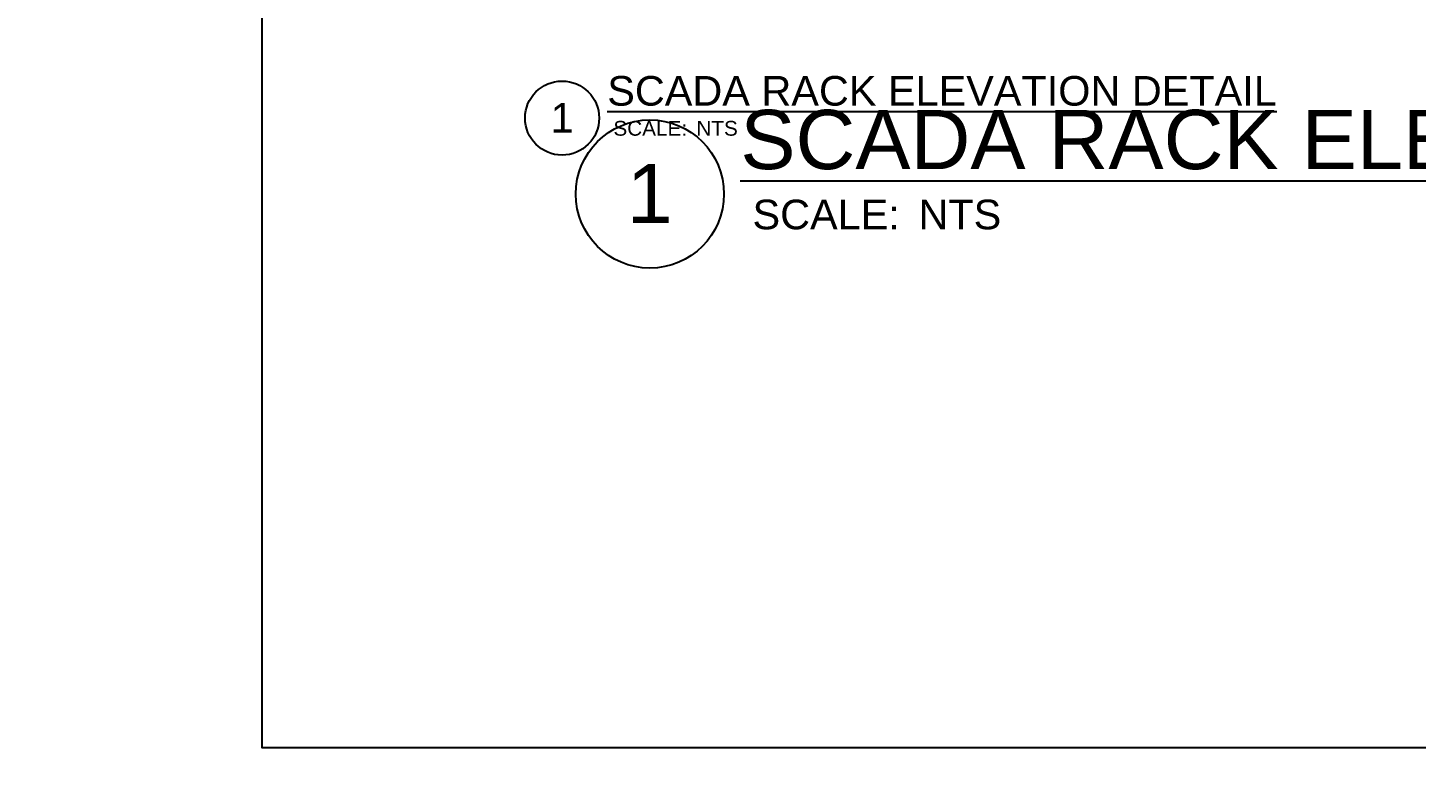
# Model space of a CAD drawing. Header units: feet. Extents: x -4 to 2246, y -9 to 1440.
# Drawn here: x 1985.81 to 2007.01, y 1365.55 to 1377.06 of the extents above; entities that cross this region are included whole.
import ezdxf
from ezdxf import colors
from ezdxf.entities.mleader import LeaderData, LeaderLine
from ezdxf.enums import TextEntityAlignment as Align
from ezdxf.math import Vec2, Vec3

# ---------------------------------------------------------------- set-up
doc = ezdxf.new("R2010")
doc.units = ezdxf.units.FT
doc.header["$MEASUREMENT"] = 0
for name, color, linetype in [('G-ANNO-TEXT', 1, 'Continuous'), ('G-ANNO-TEXT @ 1', 1, 'Continuous'), ('G-ANNO-TEXT @ 2', 1, 'Continuous')]:
    doc.layers.add(name, color=color, linetype=linetype)
doc.styles.add('NEI-A', font='arial.ttf')

# ---------------------------------------------------------------- blocks, each defined once
blk = doc.blocks.new('DETAIL_TITLE')
blk.add_circle((0.5923, -0.5126), 0.25)
at = {"style": 'NEI-A'}
blk.add_attdef('DETAIL_TITLE_001', (0.9099, -0.4751), '', height=0.25, dxfattribs=at)
at = {"style": 'NEI-A', "flags": 8}
blk.add_attdef('#', text='', height=0.25, dxfattribs=at).set_placement((0.5922, -0.5109), align=Align.MIDDLE_CENTER)
at = {"style": 'NEI-A'}
for tag, p in [('SCALE:', (0.9386, -0.7379)), ('1"_=_', (1.5474, -0.7379))]:
    blk.add_attdef(tag, text='', height=0.1094, dxfattribs=at).set_placement(p, align=Align.BOTTOM_LEFT)
blk = doc.blocks.new('*U37')
at = {"layer": 'G-ANNO-TEXT @ 1'}
ref = blk.add_blockref('DETAIL_TITLE', (1992.629, 1376.842), dxfattribs=dict(at, xscale=2.26283738676726, yscale=2.26283738676726, zscale=2.26283738676726))
ref.add_attrib('#', '1', dxfattribs={"layer": '0', "height": 0.453, "style": 'NEI-A'}).set_placement((1993.969, 1375.686), align=Align.MIDDLE_CENTER)
ref.add_attrib('DETAIL_TITLE_001', '%%USCADA RACK ELEVATION DETAIL', (1994.659, 1375.872), dxfattribs={"layer": '0', "height": 0.45257, "style": 'NEI-A'})
ref.add_attrib('SCALE:', 'SCALE:', dxfattribs={"layer": '0', "height": 0.2263, "style": 'NEI-A'}).set_placement((1994.753, 1375.639), align=Align.TOP_LEFT)
ref.add_attrib('1"_=_', 'NTS', dxfattribs={"layer": '0', "height": 0.2263, "style": 'NEI-A'}).set_placement((1996.02, 1375.639), align=Align.TOP_LEFT)
at = {"layer": 'G-ANNO-TEXT @ 2'}
ref = blk.add_blockref('DETAIL_TITLE', (1992.629, 1376.842), dxfattribs=dict(at, xscale=4.52567477353452, yscale=4.52567477353452, zscale=4.52567477353452))
ref.add_attrib('#', '1', dxfattribs={"layer": '0', "height": 0.905, "style": 'NEI-A'}).set_placement((1995.309, 1374.53), align=Align.MIDDLE_CENTER)
ref.add_attrib('DETAIL_TITLE_001', '%%USCADA RACK ELEVATION DETAIL', (1996.69, 1374.902), dxfattribs={"layer": '0', "height": 0.90513, "style": 'NEI-A'})
ref.add_attrib('SCALE:', 'SCALE:', dxfattribs={"layer": '0', "height": 0.4526, "style": 'NEI-A'}).set_placement((1996.877, 1374.436), align=Align.TOP_LEFT)
ref.add_attrib('1"_=_', 'NTS', dxfattribs={"layer": '0', "height": 0.4526, "style": 'NEI-A'}).set_placement((1999.41, 1374.436), align=Align.TOP_LEFT)
blk = doc.blocks.new('Equipment Callout Arrowhead .75')
at = {"color": 0}
blk.add_ellipse((-0.25, 0), major_axis=(0.743, 0), ratio=0.350959, start_param=-0.80282, end_param=3.944413, dxfattribs=at)

msp = doc.modelspace()

# ---------------------------------------------------------------- block references
at = {"layer": 'G-ANNO-TEXT'}
msp.add_blockref('*U37', (0, 0), dxfattribs=at)

# ---------------------------------------------------------------- next in the draw order: leaders
ml = msp.add_multileader_mtext('Standard', dxfattribs=at)
ml.set_content('\\A1;6 MOTOR CONTROL CABLE CONDUITS (TYP.)', color=256, style='NEI-A')
ml.set_leader_properties()
ml.set_arrow_properties(name='Equipment Callout Arrowhead .75')
ml.build(insert=Vec2(0, 0))
ml.multileader.update_dxf_attribs({"dogleg_length": 0.0625, "arrow_head_size": 0.125})
ctx = ml.context
ctx.base_point, ctx.char_height, ctx.arrow_head_size, ctx.landing_gap_size, ctx.plane_origin = Vec3(2133.680839, 1383.790863), 0.1, 0.125, 0.09, Vec3(2077.345805, 1319.927864)
notes = []
notes.append((ctx, [(0, (0, 0, 0), (0, 0), (1, 0), 1, [])]))
ctx.mtext.insert, ctx.mtext.width, ctx.mtext.flow_direction = Vec3(2133.770839, 1383.855563), 2.21448175, 5
ctx.mtext.has_bg_fill, ctx.mtext.bg_color, ctx.mtext.bg_scale_factor, ctx.mtext.bg_transparency, ctx.mtext.use_window_bg_color = 1, -1027028792, 1.5, 0, 1
for ctx, leaders in notes:
    for number, flags, end, landing, length, lines in leaders:
        leader = LeaderData()
        leader.index, (leader.has_last_leader_line, leader.has_dogleg_vector, leader.attachment_direction) = number, flags
        leader.last_leader_point, leader.dogleg_vector, leader.dogleg_length = Vec3(end), Vec3(landing), length
        for number, points, colour, breaks in lines:
            line = LeaderLine()
            line.index, line.vertices, line.color, line.breaks = number, Vec3.list(points), colors.encode_raw_color(colour), breaks
            leader.lines.append(line)
        ctx.leaders.append(leader)

# ---------------------------------------------------------------- next in the draw order: linework, layer by layer
at = {"layer": 'Defpoints'}
msp.add_lwpolyline([(1989.390771, 1407.063072), (2051.390771, 1407.063072), (2051.390771, 1366.063072), (1989.390771, 1366.063072)], close=True, dxfattribs=at)

doc.saveas('drawing.dxf')
